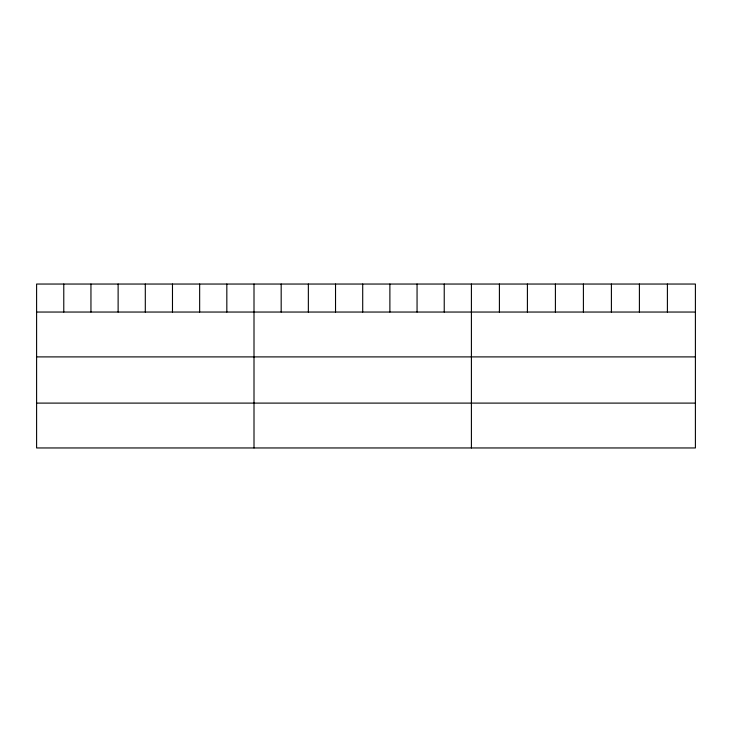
<?xml version="1.0" encoding="UTF-8"?>
<svg xmlns="http://www.w3.org/2000/svg" width="732" height="732" viewBox="0 0 732 732"><rect width="100%" height="100%" fill="white"/><g stroke="black" fill="none" stroke-linecap="round" stroke-linejoin="round"><path stroke-width="1.1" d="M695.4 312.042L695.4 447.957L36.6 447.957L36.6 284.043L695.4 284.043L695.4 312.042L36.6 312.042M36.6 356.896L695.4 356.896M36.6 403.103L695.4 403.103M667.401 284.043L667.401 312.042M639.402 284.043L639.402 312.042M611.403 284.043L611.403 312.042M583.404 284.043L583.404 312.042M555.405 284.043L555.405 312.042M527.406 284.043L527.406 312.042M499.407 284.043L499.407 312.042M471.408 284.043L471.408 447.957M444.233 284.043L444.233 312.042M417.057 284.043L417.057 312.042M389.882 284.043L389.882 312.042M362.706 284.043L362.706 312.042M335.531 284.043L335.531 312.042M308.355 284.043L308.355 312.042M281.18 284.043L281.18 312.042M254.004 284.043L254.004 447.957M226.829 284.043L226.829 312.042M199.653 284.043L199.653 312.042M172.478 284.043L172.478 312.042M145.302 284.043L145.302 312.042M118.126 284.043L118.126 312.042M90.951 284.043L90.951 312.042M63.776 284.043L63.776 312.042"/></g></svg>
